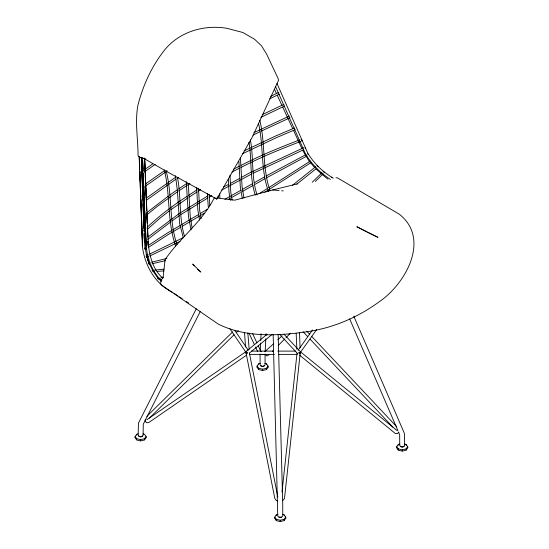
<?xml version="1.0" encoding="UTF-8"?>
<svg xmlns="http://www.w3.org/2000/svg" width="549" height="549" viewBox="0 0 549 549"><rect width="100%" height="100%" fill="white"/><g stroke="black" fill="none" stroke-linecap="round" stroke-linejoin="round"><path stroke-width="0.82" d="M260.212 350.811L260.603 343.098M260.734 340.531L261.084 333.682M265.167 351.662L265.819 338.815M265.991 335.391L266.08 333.682M300.372 351.854L300.282 353.028L299.479 354.009M282.014 491.993L297.043 353.082M300.166 353.611L284.492 498.485L283.023 500.393M138.286 433.868L136.742 434.238L135.143 436.469L136.742 438.699L136.557 439.79M260.26 363.452L258.716 363.815L257.117 366.046L258.716 368.276L258.531 369.367M277.924 514.488L276.38 514.859L274.781 517.089L276.38 519.32L276.195 520.411M399.898 444.072L398.354 444.436L396.755 446.666L398.354 448.897L398.169 449.988M298.649 352.842L299.72 353.357L300.166 352.142M246.192 352.142L246.638 351.072L267.109 334.231M196.274 308.771L138.478 423.066L138.108 435.275L138.842 436.29L140.606 436.716L142.369 436.29L143.104 435.275L143.275 424.219L200.296 311.461M216.814 199.047L252.066 137.538L278.515 80.339L278.178 78.665L266.67 54.2L261.468 45.766L254.715 39.35L242.878 32.501L226.963 28.322C203.871 24.376 178.761 31.876 164.089 50.666C151.551 66.628 143.021 85.466 137.95 105.058C134.766 121.775 138.06 138.876 138.067 155.724L139.144 156.87L145.416 159.148L143.584 158.242L165.867 171.055L216.814 199.047L214.378 197.674C202.396 221.748 180.072 237.676 165.077 259.615L163.108 277.519L161.619 279.455L160.761 281.719L160.747 283.751L161.571 285.061L218.276 324.109C245.897 337.779 278.322 335.967 307.989 331.575C333.62 327.78 358.023 317.226 378.92 301.984C405.457 284.169 430.999 238.932 399.15 214.096L337.498 177.91L336.009 177.698M136.742 434.238L136.557 435.11M258.716 363.815L258.531 364.687M276.38 514.859L276.195 515.731M398.354 444.436L398.169 445.308M135.143 436.469L134.876 437.45M257.117 366.046L256.85 367.027M274.781 517.089L274.514 518.071M396.755 446.666L396.488 447.648M398.78 432.104L397.49 433.628L395.259 433.456L299.754 355.299M157.714 277.341L157.714 278.659L158.373 279.036L160.884 279.002M301.689 141.052L302.019 140.585L301.03 139.35M298.176 350.193L312.559 329.942M300.303 352.575L316.67 329.524M142.335 435.927L141.827 436.633L140.606 436.929L139.384 436.633L138.876 435.927M136.742 438.699L140.606 439.625L144.469 438.699L146.068 436.469L144.469 434.238L142.925 433.868M146.068 437.773L144.469 440.003L140.606 440.929L136.742 440.003L135.143 437.773M264.309 365.504L263.801 366.21L262.58 366.506L261.358 366.21L260.85 365.504M258.716 368.276L262.58 369.202L266.443 368.276L268.042 366.046L266.443 363.815L264.899 363.452M268.042 367.356L266.443 369.587L262.58 370.506L258.716 369.587L257.117 367.356M276.38 519.32L280.244 520.246L284.108 519.32L285.706 517.089L284.108 514.859L282.563 514.488M285.706 518.393L284.108 520.624L280.244 521.55L276.38 520.624L274.781 518.393M403.954 446.124L403.446 446.831L402.218 447.126L400.996 446.831L400.489 446.124M398.354 448.897L402.218 449.823L406.082 448.897L407.681 446.666L406.082 444.436L404.538 444.072M407.681 447.977L406.082 450.207L402.218 451.127L398.354 450.207L396.755 447.977M269.339 354.476L267.075 356.006L265.483 354.681L260.109 354.476M272.325 351.463L273.512 350.262M278.281 345.451L284.835 338.829M286.029 337.628L290.201 333.415M246.673 351.161L245.993 351.854L246.076 353.028M146.803 416.382L232.673 331.871M149.431 418.057L234.08 334.739M236.516 332.344L238.341 330.546M312.223 182.234L321.858 172.88M315.332 181.451L323.162 173.848M273.471 343.9L264.735 351.696L265.483 351.49M277.808 339.845L282.152 335.789M323.066 171.707L323.471 171.343L324.37 172.674M145.945 228.309L143.742 230.443L144.73 231.671M147.201 227.204C159.56 215.73 172.928 205.374 187.154 196.322M147.235 229.455L159.752 218.365L169.531 210.761M249.438 353.062L271.892 334.595M144.929 214.151L143.296 215.675L144.284 216.903M146.892 212.566L168.31 196.137M146.899 214.796L157.343 206.355L177.252 191.951M292.377 185.37L315.62 166.786M296.851 184.114L316.773 168.193M145.856 238.664L144.243 240.133L145.238 241.361M147.77 237.168L179.571 213.259M147.791 239.364L170.773 221.885M170.835 209.752L187.813 198.017M144.922 199.198L142.582 201.16L143.57 202.389M146.254 198.203L175.104 177.602M146.247 200.399L175.762 179.303M169.675 195.135L177.3 189.782L175.447 175.673M172.125 220.897L179.557 215.455M143.79 185.143L142.088 186.591L142.417 187.442L143.076 187.827L144.449 186.845M145.162 184.162L164.528 170.615M145.821 185.857L167.28 170.89M142.939 170.76L141.21 172.208L142.301 173.374M144.991 169.325L152.512 164.069M145.018 171.473L155.237 164.391M245.973 351.648L146.94 419.704M246.522 355.182L148.745 422.572L146.514 422.751L145.224 421.227L145.224 419.964M177.162 178.356L178.569 177.416M178.706 188.842L187.154 183.215M178.665 191.011L189.927 183.503M188.575 195.389L197.091 189.776M189.233 197.084L197.043 191.944M198.457 191.011L200.591 189.604M310.274 161.097L268.886 187.586M311.475 162.319L264.879 192.184M146.418 246.666L144.511 248.114L144.668 249.033L145.327 249.411L146.741 248.498M147.825 245.753L167.644 232.872L180.189 225.44M148.155 247.585L168.001 234.698L180.847 227.135M259.066 193.722L267.48 188.465M207.234 209.361L200.117 213.623M204.358 213.19L190.633 221.316M207.776 195.945L180.278 212.834M207.748 198.052L180.937 214.535M209.121 197.228L211.866 195.588M181.582 224.61L189.247 220.039M182.241 226.305L189.906 221.741M189.975 219.614L198.663 214.481M247.434 352.863L246.638 353.33L247.709 352.842M255.271 184.217L264.858 178.748M266.334 177.903L307.015 156.005M224.857 199.314L241.066 190.146M254.612 182.522L264.714 176.792M266.162 175.968L306.013 154.564M228.473 199.342L229.949 198.505M231.431 197.667L240.304 192.644M242.493 189.343L252.471 183.723M242.438 191.443L253.13 185.425M239.879 178.308L230.251 183.503M241.34 177.485L248.642 173.381L303.624 147.75M221.24 190.338L251.62 173.985M183.332 237.614L149.692 254.098M223.525 187.044L228.755 184.292M233.558 169.209L239.597 166.141M241.107 165.373C259.938 155.566 279.654 147.599 299.445 139.974M231.959 172.063L239.501 168.227M241.011 167.459C260.329 157.357 280.573 149.191 300.9 141.368M180.106 241.375L149.822 255.958M244.209 150.851L275.557 136.028L294.607 127.917M242.603 153.693L276.216 137.73L295.266 129.619M262.443 114.569L283.943 104.337M260.823 117.39L284.602 106.032M253.926 132.645L289.371 116.038M253.075 135.081L259.876 131.781M261.386 131.046L290.03 117.74M270.568 96.356L278.803 92.41M269.717 98.779L279.393 94.153M253.164 173.258L303.522 149.802M148.23 254.743L146.158 255.937L146.212 256.863L146.871 257.241L148.347 256.596M166.896 258.407L151.737 262.202M297.428 183.881L272.606 189.975L234.814 200.165L216.828 197.969M281.472 517.254L279.022 517.254M150.145 262.573L148.546 262.95L149.136 264.419L149.705 264.35M152.094 263.788L165.633 260.61M316.945 165.723L318.091 166.361M164.062 269.147L152.128 270.396L153.027 271.728L154.674 271.604M157.144 271.412L163.732 270.911M161.001 277.293L163.465 277.259M251.442 351.106L273.608 351.106M277.869 351.106L295.767 351.106M249.912 354.386L274.445 354.386M278.679 354.386L297.29 354.386M272.606 189.975L279.173 190.537M281.63 190.75L283.277 190.887M260.857 351.49L261.605 351.696L260.919 351.442L258.38 346.007M397.064 430.581L300.344 351.703M367.329 232.22L377.952 237.346L356.85 226.716L366.581 231.829M141.683 158.592L140.613 157.412M277.732 501.1L276.291 500.393L274.823 498.485L246.192 353.611M307.474 153.775L308.133 154.159M331.246 177.149L331.912 177.533M298.924 352.863L299.72 353.33M333.277 178.205C322.942 171.995 313.856 163.43 307.708 153.013L276.971 83.434M330.388 179.413C320.197 172.811 311.276 163.993 305.251 153.397L275.694 86.927M172.942 292.562C154.942 283.97 144.648 265.277 142.342 246.048L139.789 171.535M174.362 293.516L177.917 295.89M179.345 296.844L182.186 298.745M186.454 301.6L188.588 303.021M321.789 174.17L327.938 179.187M197.64 269.326L200.79 272.043L192.692 264.083L194.312 265.846M315.881 168.728L321.199 173.628M161.79 280.566L157.714 276.703L153.713 270.835M162.751 278.117C153.267 269.902 149.781 257.028 148.381 245.005L144.572 158.112M158.311 278.467L161.351 281.397M306.822 331.225L309.753 334.348M311.516 336.214L396.611 426.635M303.021 331.651L307.714 336.64M310.061 339.138L392.816 427.06M284.005 334.183L299.72 351.072M279.537 334.217L297.579 353.611M314.694 167.637L308.799 160.665L302.78 150.474M234.897 330.525L248.223 350.187M229.894 328.693L246.076 352.568M153.439 271.59L157.7 277.883M407.681 446.666L407.948 447.648M268.042 366.046L268.31 367.027M285.706 517.089L285.974 518.071M146.068 436.469L146.336 437.45M406.082 444.436L406.274 445.308M266.443 363.815L266.629 364.687M284.108 514.859L284.3 515.731M149.362 263.849L152.601 270.19M252.588 333.6L256.932 342.905M248.992 333.037L254.427 344.669M255.518 346.995L257.687 351.648M274.514 89.336L276.305 93.206M277.375 95.533L282.028 105.593M282.742 107.137L292.761 128.809M293.482 130.353L302.067 148.93M153.267 270.183L149.747 262.497L147.345 254.036L145.924 245.389L143.104 173.539M353.769 316.149L404.345 433.264L404.716 445.472L403.989 446.495L402.218 446.913L400.454 446.495L399.72 445.472L399.679 434.89L398.533 432.056M349.658 318.88L397.853 430.485M191.031 229.784L188.465 216.484L186.248 181.541M305.045 147.777L305.374 148.628M257.09 194.957C251.113 177.217 253.837 158.098 250.378 139.865M255.34 195.149C249.514 178.102 252.012 159.752 248.917 142.198M184.498 236.118L184.141 235.144C178.871 216.381 181.245 196.535 177.464 177.464M183.249 237.655L179.592 223.223L177.327 189.776M268.468 191.464C260.549 169.689 263.746 145.814 258.531 123.401M175.666 245.925C166.958 221.549 170.533 194.806 164.288 169.785M270.026 190.778C262.161 168.138 265.407 143.413 259.801 120.21M176.963 244.525C168.996 221.336 172.304 196.027 166.477 172.29L166.21 170.65M406.082 448.897L406.274 449.988M266.443 368.276L266.629 369.367M284.108 519.32L284.3 520.411M144.469 438.699L144.655 439.79M149.005 263.149L146.274 254.585L148.93 263.266L147.091 257.007M249.39 353.069L277.849 497.106M146.398 254.661L144.792 245.664L143.111 202.162M242.239 198.299L240.284 186.564L238.897 161.433M230.381 200.371L228.981 191.985L228.405 179.255M208.291 207.021L207.296 193.495M199.534 220.019L197.853 209.958L196.645 187.264M243.941 197.976L242.082 186.77L240.387 157.556M232.103 200.193L230.779 192.191L230.01 175.213M209.793 205.47L209.135 194.545M201.051 218.612L199.651 210.157L198.505 188.286M192.123 227.897L190.263 216.683L188.252 183.393M247.853 333.119L249.164 349.239M244.531 332.749L245.561 347.002M245.925 352.033L246.041 353.707M296.172 333.353L296.872 349.267M142.328 157.604L146.212 245.739L144.758 210.816M219.703 193.653L219.881 197.894M218.015 195.993L218.083 197.688M144.504 158.256L145.108 172.798M145.217 175.364L145.643 185.624M145.753 188.19L146.144 197.606M146.315 201.881L146.672 210.432M146.851 214.714L147.207 223.265M147.42 228.398L147.736 236.097M142.671 160.562L143.028 169.078M143.2 173.34L143.557 181.856M143.701 185.267L144.119 195.485M144.229 198.038L144.655 208.263M144.744 158.654L146.768 210.59M146.864 213.149L147.262 223.368M147.4 226.771L147.763 236.139M142.596 160.713L143.001 170.972M141.429 158.654L143.042 200.454M139.117 156.431L142.623 246.398L141.443 213.986M299.5 332.419L300.083 347.743M300.248 352.005L300.317 353.707M141.354 158.798L141.827 171.645M141.917 174.218L142.356 186.207M142.479 189.638L142.857 199.911M143.008 204.201L143.385 214.474M143.57 219.614L143.886 228.185M144.106 234.176L144.291 239.316L144.106 233.373M139.384 157.693L139.727 167.081M139.885 171.343L140.256 181.582M140.414 185.843L140.819 196.933M140.915 199.493L141.381 212.285M141.56 158.345L142.486 185.631M142.541 187.333L142.973 200.124M143.063 202.677L143.467 214.618M143.557 217.178L143.927 228.26M139.316 157.831L139.727 169.826M278.165 334.389L282.742 504.106L282.742 515.895L282.014 516.911L280.244 517.336L278.48 516.911L277.746 515.895L273.162 334.389M402.218 449.823L402.218 450.955M280.244 520.246L280.244 521.378M265.078 354.023L265.078 364.852L264.344 365.874L262.58 366.293L260.816 365.874L260.082 364.852L260.082 354.023M262.58 369.202L262.58 370.335M140.606 439.625L140.606 440.758M148.093 244.655L147.956 241.231L148.093 244.655M144.414 242.74L144.353 241.032L144.421 242.754"/></g></svg>
